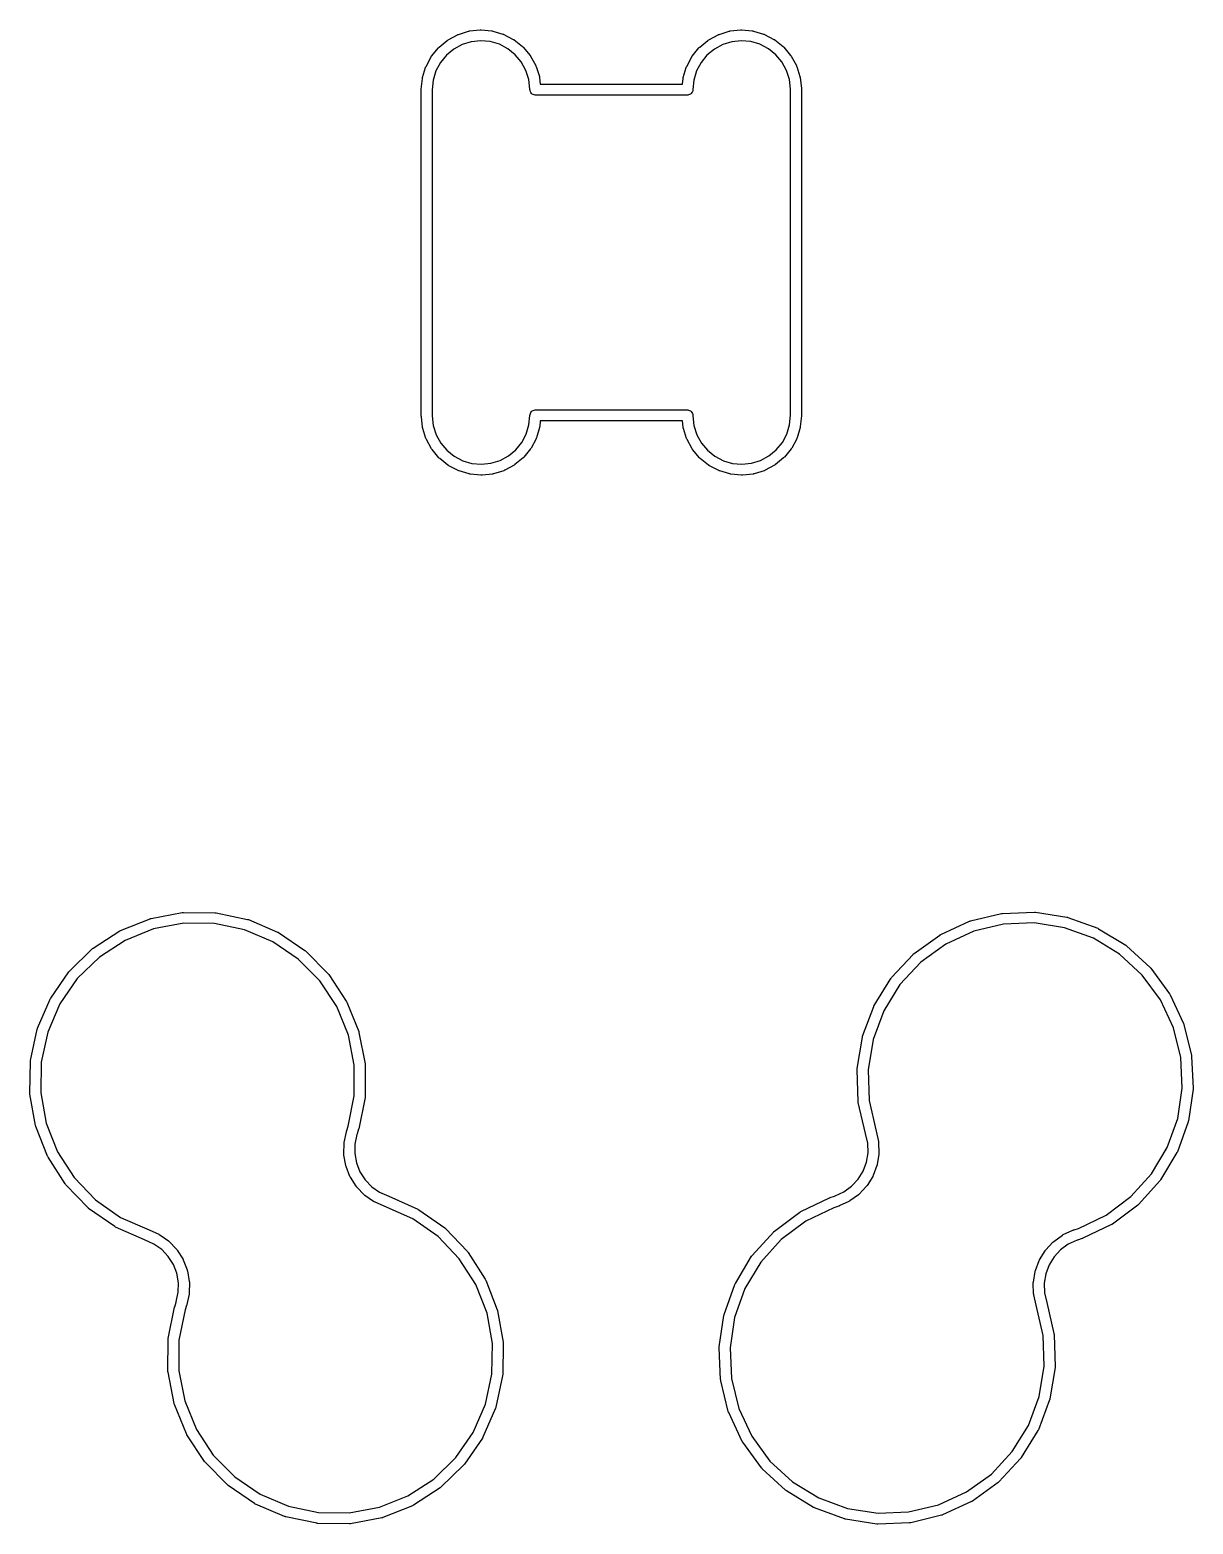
# Model space of a CAD drawing. Extents: x 95 to 260, y -129 to -48.
# Drawn here: x 158.95 to 169.66, y -104.26 to -90.5 of the extents above; entities that cross this region are included whole.
import ezdxf

# ---------------------------------------------------------------- set-up
doc = ezdxf.new("R2010")
doc.units = 0
doc.layers.add('BLACK', color=7, linetype='CONTINUOUS')

msp = doc.modelspace()

# ---------------------------------------------------------------- linework, layer by layer
at = {"layer": 'BLACK', "linetype": 'CONTINUOUS'}
for p, q in [((162.898, -90.5426), (162.991, -90.5137)), ((162.991, -90.5137), (162.992, -90.5135)), ((162.991, -90.5137), (162.991, -90.5137)), ((162.992, -90.5135), (162.996, -90.5126)), ((162.996, -90.5126), (163, -90.5117)), ((163, -90.5117), (163.098, -90.5015)), ((163.098, -90.5015), (163.098, -90.5015)), ((163.098, -90.5015), (163.098, -90.5015)), ((163.098, -90.5015), (163.103, -90.5015)), ((163.103, -90.5015), (163.107, -90.5015)), ((163.107, -90.5015), (163.204, -90.5103)), ((163.204, -90.5103), (163.204, -90.5103)), ((163.204, -90.5103), (163.204, -90.5103)), ((163.204, -90.5103), (163.205, -90.5104)), ((163.205, -90.5104), (163.21, -90.5113)), ((163.21, -90.5113), (163.214, -90.5121)), ((163.214, -90.5121), (163.308, -90.5397)), ((165.298, -90.5426), (165.391, -90.5137)), ((165.391, -90.5137), (165.392, -90.5135)), ((165.391, -90.5137), (165.391, -90.5137)), ((165.392, -90.5135), (165.396, -90.5126)), ((165.396, -90.5126), (165.4, -90.5117)), ((165.4, -90.5117), (165.498, -90.5015)), ((165.498, -90.5015), (165.498, -90.5015)), ((165.498, -90.5015), (165.498, -90.5015)), ((165.498, -90.5015), (165.503, -90.5015)), ((165.503, -90.5015), (165.507, -90.5015)), ((165.507, -90.5015), (165.604, -90.5103)), ((165.604, -90.5103), (165.604, -90.5103)), ((165.604, -90.5103), (165.604, -90.5103)), ((165.604, -90.5103), (165.605, -90.5104)), ((165.605, -90.5104), (165.61, -90.5113)), ((165.61, -90.5113), (165.614, -90.5121)), ((165.614, -90.5121), (165.708, -90.5397)), ((162.716, -90.6637), (162.72, -90.6604)), ((162.72, -90.6604), (162.795, -90.5982)), ((162.795, -90.5978), (162.799, -90.5953)), ((162.795, -90.5982), (162.795, -90.5978)), ((162.795, -90.5982), (162.795, -90.5982)), ((162.795, -90.5982), (162.795, -90.5982)), ((162.799, -90.5953), (162.803, -90.5927)), ((162.803, -90.5927), (162.889, -90.5463)), ((162.932, -90.6366), (162.855, -90.6784)), ((162.889, -90.546), (162.893, -90.5443)), ((162.889, -90.5463), (162.889, -90.546)), ((162.889, -90.5463), (162.889, -90.5463)), ((162.889, -90.5463), (162.889, -90.5463)), ((162.893, -90.5443), (162.898, -90.5426)), ((163.016, -90.6107), (162.932, -90.6366)), ((163.103, -90.6015), (163.016, -90.6107)), ((163.191, -90.6095), (163.103, -90.6015)), ((163.275, -90.6342), (163.191, -90.6095)), ((163.353, -90.6749), (163.275, -90.6342)), ((163.308, -90.5397), (163.308, -90.5399)), ((163.308, -90.5399), (163.312, -90.5416)), ((163.312, -90.5416), (163.317, -90.5433)), ((163.317, -90.5433), (163.403, -90.5886)), ((163.403, -90.5886), (163.403, -90.5886)), ((163.403, -90.5886), (163.403, -90.5886)), ((163.403, -90.5886), (163.404, -90.5889)), ((163.404, -90.5889), (163.408, -90.5914)), ((163.408, -90.5914), (163.411, -90.5939)), ((163.411, -90.5939), (163.487, -90.655)), ((163.487, -90.655), (163.488, -90.6555)), ((163.488, -90.6555), (163.491, -90.6587)), ((163.491, -90.6587), (163.494, -90.6619)), ((163.494, -90.6619), (163.557, -90.7366)), ((165.116, -90.6637), (165.12, -90.6604)), ((165.12, -90.6604), (165.195, -90.5982)), ((165.195, -90.5978), (165.199, -90.5953)), ((165.195, -90.5982), (165.195, -90.5978)), ((165.195, -90.5982), (165.195, -90.5982)), ((165.195, -90.5982), (165.195, -90.5982)), ((165.199, -90.5953), (165.203, -90.5927)), ((165.203, -90.5927), (165.289, -90.5463)), ((165.332, -90.6366), (165.255, -90.6784)), ((165.289, -90.546), (165.293, -90.5443)), ((165.289, -90.5463), (165.289, -90.546)), ((165.289, -90.5463), (165.289, -90.5463)), ((165.289, -90.5463), (165.289, -90.5463)), ((165.293, -90.5443), (165.298, -90.5426)), ((165.416, -90.6107), (165.332, -90.6366)), ((165.503, -90.6015), (165.416, -90.6107)), ((165.591, -90.6095), (165.503, -90.6015)), ((165.675, -90.6342), (165.591, -90.6095)), ((165.753, -90.6749), (165.675, -90.6342)), ((165.708, -90.5397), (165.708, -90.5399)), ((165.708, -90.5399), (165.712, -90.5416)), ((165.712, -90.5416), (165.717, -90.5433)), ((165.717, -90.5433), (165.803, -90.5886)), ((165.803, -90.5886), (165.803, -90.5886)), ((165.803, -90.5886), (165.803, -90.5886)), ((165.803, -90.5886), (165.804, -90.5889)), ((165.804, -90.5889), (165.808, -90.5914)), ((165.808, -90.5914), (165.811, -90.5939)), ((165.811, -90.5939), (165.887, -90.655)), ((165.887, -90.655), (165.888, -90.6555)), ((165.888, -90.6555), (165.891, -90.6587)), ((165.891, -90.6587), (165.894, -90.6619)), ((165.894, -90.6619), (165.957, -90.7366)), ((162.6, -90.8372), (162.646, -90.7511)), ((162.646, -90.7505), (162.648, -90.7468)), ((162.646, -90.7511), (162.646, -90.7505)), ((162.646, -90.7511), (162.646, -90.7511)), ((162.646, -90.7511), (162.646, -90.7511)), ((162.648, -90.7468), (162.651, -90.743)), ((162.651, -90.743), (162.713, -90.6673)), ((162.713, -90.6668), (162.716, -90.6637)), ((162.713, -90.6673), (162.713, -90.6668)), ((162.787, -90.7343), (162.732, -90.8024)), ((162.855, -90.6784), (162.787, -90.7343)), ((163.421, -90.7299), (163.353, -90.6749)), ((163.477, -90.7971), (163.421, -90.7299)), ((163.52, -90.8741), (163.477, -90.7971)), ((163.557, -90.7366), (163.558, -90.7372)), ((163.558, -90.7372), (163.56, -90.7409)), ((163.56, -90.7409), (163.563, -90.7447)), ((163.563, -90.7447), (163.61, -90.8302)), ((165, -90.8372), (165.046, -90.7511)), ((165.046, -90.7505), (165.048, -90.7468)), ((165.046, -90.7511), (165.046, -90.7505)), ((165.046, -90.7511), (165.046, -90.7511)), ((165.046, -90.7511), (165.046, -90.7511)), ((165.048, -90.7468), (165.051, -90.743)), ((165.051, -90.743), (165.113, -90.6673)), ((165.113, -90.6668), (165.116, -90.6637)), ((165.113, -90.6673), (165.113, -90.6668)), ((165.187, -90.7343), (165.132, -90.8024)), ((165.255, -90.6784), (165.187, -90.7343)), ((165.821, -90.7299), (165.753, -90.6749)), ((165.877, -90.7971), (165.821, -90.7299)), ((165.92, -90.8741), (165.877, -90.7971)), ((165.957, -90.7366), (165.958, -90.7372)), ((165.958, -90.7372), (165.96, -90.7409)), ((165.96, -90.7409), (165.963, -90.7447)), ((165.963, -90.7447), (166.01, -90.8302)), ((162.568, -90.9397), (162.596, -90.8463)), ((162.596, -90.8456), (162.598, -90.8415)), ((162.596, -90.8463), (162.596, -90.8456)), ((162.598, -90.8415), (162.6, -90.8372)), ((162.69, -90.8799), (162.665, -90.9639)), ((162.732, -90.8024), (162.69, -90.8799)), ((163.546, -90.9577), (163.52, -90.8741)), ((163.61, -90.8302), (163.61, -90.8302)), ((163.61, -90.8302), (163.61, -90.8302)), ((163.61, -90.8302), (163.61, -90.8308)), ((163.61, -90.8308), (163.612, -90.835)), ((163.612, -90.835), (163.613, -90.8392)), ((163.613, -90.8392), (163.643, -90.9322)), ((163.643, -90.9322), (163.643, -90.9328)), ((163.643, -90.9328), (163.644, -90.9373)), ((164.968, -90.9397), (164.996, -90.8463)), ((164.996, -90.8456), (164.998, -90.8415)), ((164.996, -90.8463), (164.996, -90.8456)), ((164.998, -90.8415), (165, -90.8372)), ((165.09, -90.8799), (165.065, -90.9639)), ((165.132, -90.8024), (165.09, -90.8799)), ((165.946, -90.9577), (165.92, -90.8741)), ((166.01, -90.8302), (166.01, -90.8302)), ((166.01, -90.8302), (166.01, -90.8302)), ((166.01, -90.8302), (166.01, -90.8308)), ((166.01, -90.8308), (166.012, -90.835)), ((166.012, -90.835), (166.013, -90.8392)), ((166.013, -90.8392), (166.043, -90.9322)), ((166.043, -90.9322), (166.043, -90.9328)), ((166.043, -90.9328), (166.044, -90.9373)), ((162.556, -91.0464), (162.566, -90.9493)), ((162.556, -91.0488), (162.556, -91.0464)), ((162.556, -91.0464), (162.556, -91.0464)), ((162.556, -94.0537), (162.556, -91.0488)), ((162.566, -90.9486), (162.567, -90.9442)), ((162.566, -90.9492), (162.566, -90.9486)), ((162.566, -90.9493), (162.566, -90.9492)), ((162.566, -90.9493), (162.566, -90.9493)), ((162.567, -90.9442), (162.568, -90.9397)), ((162.665, -90.9639), (162.656, -91.0537)), ((162.656, -91.0537), (162.656, -94.051)), ((163.556, -91.0472), (163.546, -90.9577)), ((163.556, -91.049), (163.556, -91.0472)), ((163.556, -91.0512), (163.556, -91.049)), ((163.557, -91.0611), (163.556, -91.0512)), ((163.56, -91.0705), (163.557, -91.0611)), ((163.564, -91.0792), (163.56, -91.0705)), ((163.644, -90.9373), (163.645, -90.9417)), ((163.645, -90.9417), (163.652, -91.0012)), ((163.652, -91.0012), (164.961, -91.0012)), ((164.961, -91.0012), (164.966, -90.9493)), ((164.966, -90.9486), (164.967, -90.9442)), ((164.966, -90.9492), (164.966, -90.9486)), ((164.966, -90.9493), (164.966, -90.9492)), ((164.966, -90.9493), (164.966, -90.9493)), ((164.967, -90.9442), (164.968, -90.9397)), ((165.053, -91.0705), (165.048, -91.0792)), ((165.056, -91.0611), (165.053, -91.0705)), ((165.065, -90.9639), (165.056, -91.0512)), ((165.056, -91.0512), (165.056, -91.0512)), ((165.056, -91.0512), (165.056, -91.0611)), ((165.956, -91.0472), (165.946, -90.9577)), ((165.956, -91.0515), (165.956, -91.0472)), ((165.956, -94.0488), (165.956, -91.0515)), ((166.044, -90.9373), (166.045, -90.9417)), ((166.045, -90.9417), (166.056, -91.0387)), ((166.056, -91.0387), (166.056, -91.0394)), ((166.056, -91.0394), (166.056, -91.0417)), ((166.056, -91.0417), (166.056, -91.0439)), ((166.056, -91.0439), (166.056, -91.0486)), ((166.056, -91.0486), (166.056, -91.0488)), ((166.056, -91.0488), (166.056, -94.0537)), ((163.571, -91.0868), (163.564, -91.0792)), ((163.578, -91.093), (163.571, -91.0868)), ((163.587, -91.0977), (163.578, -91.093)), ((163.596, -91.1005), (163.587, -91.0977)), ((163.604, -91.1012), (163.596, -91.1005)), ((165.009, -91.1012), (163.604, -91.1012)), ((165.016, -91.1005), (165.009, -91.1012)), ((165.025, -91.0977), (165.016, -91.1005)), ((165.034, -91.093), (165.025, -91.0977)), ((165.042, -91.0868), (165.034, -91.093)), ((165.048, -91.0792), (165.042, -91.0868)), ((162.556, -94.0539), (162.556, -94.0537)), ((162.556, -94.0586), (162.556, -94.0539)), ((162.557, -94.0608), (162.556, -94.0586)), ((162.557, -94.0631), (162.557, -94.0608)), ((162.557, -94.0638), (162.557, -94.0631)), ((162.567, -94.1608), (162.557, -94.0638)), ((162.656, -94.051), (162.656, -94.0553)), ((162.656, -94.0553), (162.666, -94.1448)), ((163.547, -94.1386), (163.556, -94.0513)), ((163.556, -94.0512), (163.557, -94.0414)), ((163.556, -94.0513), (163.556, -94.0512)), ((163.557, -94.0414), (163.56, -94.032)), ((163.56, -94.032), (163.564, -94.0233)), ((163.564, -94.0233), (163.571, -94.0157)), ((163.571, -94.0157), (163.578, -94.0095)), ((163.578, -94.0095), (163.587, -94.0048)), ((163.587, -94.0048), (163.596, -94.002)), ((163.596, -94.002), (163.604, -94.0012)), ((163.604, -94.0012), (165.009, -94.0012)), ((163.652, -94.1012), (163.646, -94.1532)), ((164.961, -94.1012), (163.652, -94.1012)), ((164.967, -94.1608), (164.961, -94.1012)), ((165.009, -94.0012), (165.016, -94.002)), ((165.016, -94.002), (165.025, -94.0048)), ((165.025, -94.0048), (165.034, -94.0095)), ((165.034, -94.0095), (165.042, -94.0157)), ((165.042, -94.0157), (165.048, -94.0233)), ((165.048, -94.0233), (165.053, -94.032)), ((165.053, -94.032), (165.056, -94.0414)), ((165.056, -94.0414), (165.056, -94.0512)), ((165.056, -94.0512), (165.056, -94.0535)), ((165.056, -94.0535), (165.056, -94.0553)), ((165.056, -94.0553), (165.066, -94.1448)), ((165.947, -94.1386), (165.956, -94.0488)), ((166.056, -94.0561), (166.046, -94.1532)), ((166.056, -94.0537), (166.056, -94.0561)), ((166.056, -94.0561), (166.056, -94.0561)), ((162.568, -94.1652), (162.567, -94.1608)), ((162.569, -94.1697), (162.568, -94.1652)), ((162.57, -94.1703), (162.569, -94.1697)), ((162.599, -94.2633), (162.57, -94.1703)), ((162.666, -94.1448), (162.693, -94.2284)), ((162.693, -94.2284), (162.735, -94.3053)), ((163.481, -94.3001), (163.522, -94.2226)), ((163.522, -94.2226), (163.547, -94.1386)), ((163.645, -94.1628), (163.616, -94.2562)), ((163.646, -94.1539), (163.645, -94.1583)), ((163.645, -94.1583), (163.645, -94.1628)), ((163.646, -94.1532), (163.646, -94.1532)), ((163.646, -94.1532), (163.646, -94.1533)), ((163.646, -94.1533), (163.646, -94.1539)), ((164.968, -94.1652), (164.967, -94.1608)), ((164.969, -94.1697), (164.968, -94.1652)), ((164.97, -94.1703), (164.969, -94.1697)), ((164.999, -94.2633), (164.97, -94.1703)), ((165.066, -94.1448), (165.093, -94.2284)), ((165.093, -94.2284), (165.135, -94.3053)), ((165.881, -94.3001), (165.922, -94.2226)), ((165.922, -94.2226), (165.947, -94.1386)), ((166.045, -94.1628), (166.016, -94.2562)), ((166.046, -94.1539), (166.045, -94.1583)), ((166.045, -94.1583), (166.045, -94.1628)), ((166.046, -94.1532), (166.046, -94.1532)), ((166.046, -94.1532), (166.046, -94.1533)), ((166.046, -94.1533), (166.046, -94.1539)), ((162.601, -94.2675), (162.599, -94.2633)), ((162.603, -94.2717), (162.601, -94.2675)), ((162.603, -94.2723), (162.603, -94.2717)), ((162.65, -94.3578), (162.603, -94.2723)), ((162.652, -94.3616), (162.65, -94.3578)), ((162.655, -94.3653), (162.652, -94.3616)), ((162.655, -94.3659), (162.655, -94.3653)), ((162.718, -94.4406), (162.655, -94.3659)), ((162.735, -94.3053), (162.792, -94.3726)), ((162.792, -94.3726), (162.86, -94.4276)), ((163.358, -94.4241), (163.425, -94.3682)), ((163.425, -94.3682), (163.481, -94.3001)), ((163.561, -94.3595), (163.5, -94.4352)), ((163.564, -94.3557), (163.561, -94.3595)), ((163.567, -94.352), (163.564, -94.3557)), ((163.613, -94.2653), (163.567, -94.3514)), ((163.567, -94.3514), (163.567, -94.352)), ((163.614, -94.2611), (163.613, -94.2653)), ((163.616, -94.2569), (163.614, -94.2611)), ((163.616, -94.2562), (163.616, -94.2569)), ((165.001, -94.2675), (164.999, -94.2633)), ((165.003, -94.2717), (165.001, -94.2675)), ((165.003, -94.2723), (165.003, -94.2717)), ((165.05, -94.3578), (165.003, -94.2723)), ((165.052, -94.3616), (165.05, -94.3578)), ((165.055, -94.3653), (165.052, -94.3616)), ((165.055, -94.3659), (165.055, -94.3653)), ((165.118, -94.4406), (165.055, -94.3659)), ((165.135, -94.3053), (165.192, -94.3726)), ((165.192, -94.3726), (165.26, -94.4276)), ((165.758, -94.4241), (165.825, -94.3682)), ((165.825, -94.3682), (165.881, -94.3001)), ((165.961, -94.3595), (165.9, -94.4352)), ((165.964, -94.3557), (165.961, -94.3595)), ((165.967, -94.352), (165.964, -94.3557)), ((166.013, -94.2653), (165.967, -94.3514)), ((165.967, -94.3514), (165.967, -94.352)), ((166.014, -94.2611), (166.013, -94.2653)), ((166.016, -94.2569), (166.014, -94.2611)), ((166.016, -94.2562), (166.016, -94.2569)), ((162.721, -94.4438), (162.718, -94.4406)), ((162.725, -94.447), (162.721, -94.4438)), ((162.725, -94.4475), (162.725, -94.447)), ((162.801, -94.5086), (162.725, -94.4475)), ((162.805, -94.5111), (162.801, -94.5086)), ((162.809, -94.5136), (162.805, -94.5111)), ((162.809, -94.5139), (162.809, -94.5136)), ((162.896, -94.5592), (162.809, -94.5139)), ((162.809, -94.5139), (162.809, -94.5139)), ((162.809, -94.5139), (162.809, -94.5139)), ((162.86, -94.4276), (162.938, -94.4683)), ((162.938, -94.4683), (163.022, -94.493)), ((163.022, -94.493), (163.109, -94.501)), ((163.109, -94.501), (163.197, -94.4918)), ((163.197, -94.4918), (163.281, -94.4659)), ((163.281, -94.4659), (163.358, -94.4241)), ((163.41, -94.5098), (163.324, -94.5562)), ((163.413, -94.5072), (163.41, -94.5098)), ((163.417, -94.5047), (163.413, -94.5072)), ((163.418, -94.5043), (163.417, -94.5047)), ((163.493, -94.4421), (163.418, -94.5043)), ((163.496, -94.4388), (163.493, -94.4421)), ((163.499, -94.4357), (163.496, -94.4388)), ((163.5, -94.4352), (163.499, -94.4357)), ((163.5, -94.4352), (163.5, -94.4352)), ((163.5, -94.4352), (163.5, -94.4352)), ((165.121, -94.4438), (165.118, -94.4406)), ((165.125, -94.447), (165.121, -94.4438)), ((165.125, -94.4475), (165.125, -94.447)), ((165.201, -94.5086), (165.125, -94.4475)), ((165.205, -94.5111), (165.201, -94.5086)), ((165.209, -94.5136), (165.205, -94.5111)), ((165.209, -94.5139), (165.209, -94.5136)), ((165.296, -94.5592), (165.209, -94.5139)), ((165.209, -94.5139), (165.209, -94.5139)), ((165.209, -94.5139), (165.209, -94.5139)), ((165.26, -94.4276), (165.338, -94.4683)), ((165.338, -94.4683), (165.422, -94.493)), ((165.422, -94.493), (165.509, -94.501)), ((165.509, -94.501), (165.597, -94.4918)), ((165.597, -94.4918), (165.681, -94.4659)), ((165.681, -94.4659), (165.758, -94.4241)), ((165.81, -94.5098), (165.724, -94.5562)), ((165.813, -94.5072), (165.81, -94.5098)), ((165.817, -94.5047), (165.813, -94.5072)), ((165.818, -94.5043), (165.817, -94.5047)), ((165.893, -94.4421), (165.818, -94.5043)), ((165.896, -94.4388), (165.893, -94.4421)), ((165.899, -94.4357), (165.896, -94.4388)), ((165.9, -94.4352), (165.899, -94.4357)), ((165.9, -94.4352), (165.9, -94.4352)), ((165.9, -94.4352), (165.9, -94.4352)), ((162.9, -94.5608), (162.896, -94.5592)), ((162.904, -94.5626), (162.9, -94.5608)), ((162.905, -94.5628), (162.904, -94.5626)), ((162.998, -94.5904), (162.905, -94.5628)), ((163.003, -94.5912), (162.998, -94.5904)), ((163.007, -94.5921), (163.003, -94.5912)), ((163.008, -94.5922), (163.007, -94.5921)), ((163.105, -94.601), (163.008, -94.5922)), ((163.008, -94.5922), (163.008, -94.5922)), ((163.11, -94.601), (163.105, -94.601)), ((163.114, -94.601), (163.11, -94.601)), ((163.115, -94.601), (163.114, -94.601)), ((163.212, -94.5908), (163.115, -94.601)), ((163.115, -94.601), (163.115, -94.601)), ((163.216, -94.5899), (163.212, -94.5908)), ((163.221, -94.589), (163.216, -94.5899)), ((163.222, -94.5888), (163.221, -94.589)), ((163.315, -94.5599), (163.222, -94.5888)), ((163.222, -94.5888), (163.222, -94.5888)), ((163.319, -94.5582), (163.315, -94.5599)), ((163.323, -94.5565), (163.319, -94.5582)), ((163.324, -94.5562), (163.323, -94.5565)), ((163.324, -94.5562), (163.324, -94.5562)), ((163.324, -94.5562), (163.324, -94.5562)), ((165.3, -94.5608), (165.296, -94.5592)), ((165.304, -94.5626), (165.3, -94.5608)), ((165.305, -94.5628), (165.304, -94.5626)), ((165.398, -94.5904), (165.305, -94.5628)), ((165.403, -94.5912), (165.398, -94.5904)), ((165.407, -94.5921), (165.403, -94.5912)), ((165.408, -94.5922), (165.407, -94.5921)), ((165.505, -94.601), (165.408, -94.5922)), ((165.408, -94.5922), (165.408, -94.5922)), ((165.51, -94.601), (165.505, -94.601)), ((165.514, -94.601), (165.51, -94.601)), ((165.515, -94.601), (165.514, -94.601)), ((165.612, -94.5908), (165.515, -94.601)), ((165.515, -94.601), (165.515, -94.601)), ((165.616, -94.5899), (165.612, -94.5908)), ((165.621, -94.589), (165.616, -94.5899)), ((165.622, -94.5888), (165.621, -94.589)), ((165.715, -94.5599), (165.622, -94.5888)), ((165.622, -94.5888), (165.622, -94.5888)), ((165.719, -94.5582), (165.715, -94.5599)), ((165.723, -94.5565), (165.719, -94.5582)), ((165.724, -94.5562), (165.723, -94.5565)), ((165.724, -94.5562), (165.724, -94.5562)), ((165.724, -94.5562), (165.724, -94.5562)), ((160.068, -98.682), (160.355, -98.628)), ((160.355, -98.628), (160.356, -98.6279)), ((160.356, -98.6279), (160.361, -98.6276)), ((160.361, -98.6276), (160.365, -98.6272)), ((160.365, -98.6272), (160.658, -98.63)), ((160.658, -98.63), (160.659, -98.6301)), ((160.659, -98.6301), (160.663, -98.6306)), ((160.663, -98.6306), (160.668, -98.6311)), ((160.668, -98.6311), (160.954, -98.6908)), ((167.615, -98.705), (167.899, -98.6369)), ((167.899, -98.6369), (167.9, -98.6367)), ((167.9, -98.6367), (167.904, -98.6361)), ((167.904, -98.6361), (167.909, -98.6355)), ((167.909, -98.6355), (168.202, -98.6239)), ((168.202, -98.6239), (168.207, -98.6243)), ((168.202, -98.6239), (168.202, -98.6239)), ((168.202, -98.6239), (168.202, -98.6239)), ((168.207, -98.6243), (168.211, -98.6245)), ((168.211, -98.6245), (168.5, -98.67)), ((159.787, -98.7936), (160.058, -98.6848)), ((160.058, -98.6848), (160.059, -98.6845)), ((160.058, -98.6848), (160.058, -98.6848)), ((160.058, -98.6848), (160.058, -98.6848)), ((160.059, -98.6845), (160.063, -98.6833)), ((160.063, -98.6833), (160.068, -98.682)), ((160.369, -98.7272), (160.091, -98.7794)), ((160.652, -98.73), (160.369, -98.7272)), ((160.929, -98.7877), (160.652, -98.73)), ((160.954, -98.6908), (160.955, -98.6909)), ((160.955, -98.6909), (160.959, -98.6923)), ((160.959, -98.6923), (160.963, -98.6937)), ((160.963, -98.6937), (161.233, -98.8079)), ((167.339, -98.8304), (167.605, -98.7082)), ((167.605, -98.7082), (167.606, -98.7079)), ((167.605, -98.7082), (167.605, -98.7082)), ((167.605, -98.7082), (167.605, -98.7082)), ((167.606, -98.7079), (167.61, -98.7065)), ((167.61, -98.7065), (167.615, -98.705)), ((167.918, -98.7352), (167.643, -98.8011)), ((168.201, -98.7241), (167.918, -98.7352)), ((168.48, -98.768), (168.201, -98.7241)), ((168.746, -98.8654), (168.48, -98.768)), ((168.5, -98.67), (168.5, -98.67)), ((168.5, -98.67), (168.5, -98.67)), ((168.5, -98.67), (168.501, -98.6701)), ((168.501, -98.6701), (168.506, -98.6713)), ((168.506, -98.6713), (168.51, -98.6724)), ((168.51, -98.6724), (168.785, -98.7732)), ((168.785, -98.7732), (168.785, -98.7734)), ((168.785, -98.7734), (168.789, -98.7755)), ((168.789, -98.7755), (168.794, -98.7774)), ((168.794, -98.7774), (169.044, -98.9297)), ((159.533, -98.9577), (159.778, -98.7981)), ((159.828, -98.8846), (159.591, -99.0389)), ((159.778, -98.7981), (159.779, -98.7978)), ((159.778, -98.7981), (159.778, -98.7981)), ((159.778, -98.7981), (159.778, -98.7981)), ((159.779, -98.7978), (159.783, -98.7957)), ((159.783, -98.7957), (159.787, -98.7936)), ((160.091, -98.7794), (159.828, -98.8846)), ((161.189, -98.8981), (160.929, -98.7877)), ((161.423, -99.0569), (161.189, -98.8981)), ((161.233, -98.8079), (161.234, -98.8082)), ((161.234, -98.8082), (161.238, -98.8104)), ((161.238, -98.8104), (161.241, -98.8126)), ((161.241, -98.8126), (161.484, -98.9769)), ((167.094, -99.0068), (167.331, -98.8353)), ((167.331, -98.8353), (167.332, -98.8349)), ((167.332, -98.8349), (167.336, -98.8326)), ((167.336, -98.8326), (167.339, -98.8304)), ((167.643, -98.8011), (167.386, -98.9192)), ((168.987, -99.0125), (168.746, -98.8654)), ((159.315, -99.168), (159.525, -98.9638)), ((159.591, -99.0389), (159.388, -99.2363)), ((159.525, -98.9633), (159.529, -98.9606)), ((159.525, -98.9638), (159.525, -98.9633)), ((159.529, -98.9606), (159.533, -98.9577)), ((161.484, -98.9769), (161.484, -98.9769)), ((161.484, -98.9769), (161.484, -98.977)), ((161.484, -98.977), (161.484, -98.9773)), ((161.484, -98.9773), (161.488, -98.9802)), ((161.488, -98.9802), (161.491, -98.9832)), ((161.491, -98.9832), (161.697, -99.1915)), ((166.887, -99.2275), (167.086, -99.0132)), ((167.086, -99.0132), (167.087, -99.0127)), ((167.087, -99.0127), (167.09, -99.0098)), ((167.09, -99.0098), (167.094, -99.0068)), ((167.386, -98.9192), (167.156, -99.0849)), ((169.196, -99.2038), (168.987, -99.0125)), ((169.044, -98.9297), (169.044, -98.93)), ((169.044, -98.93), (169.048, -98.9328)), ((169.048, -98.9328), (169.051, -98.9355)), ((169.051, -98.9355), (169.267, -99.1334)), ((159.143, -99.4165), (159.309, -99.1755)), ((159.309, -99.1749), (159.312, -99.1715)), ((159.309, -99.1755), (159.309, -99.1749)), ((159.309, -99.1755), (159.309, -99.1755)), ((159.309, -99.1755), (159.309, -99.1755)), ((159.312, -99.1715), (159.315, -99.168)), ((161.622, -99.2583), (161.423, -99.0569)), ((161.697, -99.1915), (161.697, -99.192)), ((167.156, -99.0849), (166.964, -99.2921)), ((169.267, -99.1334), (169.268, -99.1339)), ((169.268, -99.1339), (169.271, -99.1373)), ((169.271, -99.1373), (169.274, -99.1407)), ((169.274, -99.1407), (169.447, -99.3767)), ((159.388, -99.2363), (159.228, -99.4692)), ((161.778, -99.4944), (161.622, -99.2583)), ((161.697, -99.192), (161.7, -99.1956)), ((161.7, -99.1956), (161.703, -99.1991)), ((161.703, -99.1991), (161.864, -99.4434)), ((166.727, -99.4843), (166.881, -99.2353)), ((166.964, -99.2921), (166.815, -99.5327)), ((166.881, -99.2353), (166.882, -99.2347)), ((166.881, -99.2353), (166.881, -99.2353)), ((166.881, -99.2353), (166.881, -99.2353)), ((166.882, -99.2347), (166.884, -99.2312)), ((166.884, -99.2312), (166.887, -99.2275)), ((169.363, -99.4319), (169.196, -99.2038)), ((159.022, -99.6938), (159.138, -99.4251)), ((159.138, -99.4244), (159.141, -99.4205)), ((159.138, -99.4251), (159.138, -99.4244)), ((159.141, -99.4205), (159.143, -99.4165)), ((161.864, -99.4434), (161.865, -99.4439)), ((161.865, -99.4439), (161.867, -99.448)), ((161.867, -99.448), (161.869, -99.452)), ((161.869, -99.452), (161.98, -99.7229)), ((169.483, -99.6882), (169.363, -99.4319)), ((169.447, -99.3767), (169.447, -99.3773)), ((169.447, -99.3773), (169.449, -99.3812)), ((169.449, -99.3812), (169.452, -99.3851)), ((169.452, -99.3851), (169.576, -99.6503)), ((159.228, -99.4692), (159.116, -99.729)), ((161.885, -99.7562), (161.778, -99.4944)), ((166.62, -99.7671), (166.723, -99.493)), ((166.815, -99.5327), (166.716, -99.7976)), ((166.723, -99.4924), (166.725, -99.4883)), ((166.723, -99.493), (166.723, -99.4924)), ((166.725, -99.4883), (166.727, -99.4843)), ((158.957, -99.9892), (159.019, -99.7031)), ((159.019, -99.7024), (159.021, -99.6982)), ((159.019, -99.7031), (159.019, -99.7024)), ((159.019, -99.7031), (159.019, -99.7031)), ((159.019, -99.7031), (159.019, -99.7031)), ((159.021, -99.6982), (159.022, -99.6938)), ((159.116, -99.729), (159.056, -100.006)), ((161.98, -99.7229), (161.98, -99.7236)), ((161.98, -99.7236), (161.981, -99.7279)), ((161.981, -99.7279), (161.982, -99.7323)), ((161.982, -99.7323), (162.038, -100.02)), ((169.551, -99.9629), (169.483, -99.6882)), ((169.576, -99.6503), (169.576, -99.6509)), ((169.576, -99.6509), (169.577, -99.6552)), ((169.577, -99.6552), (169.579, -99.6595)), ((169.579, -99.6595), (169.649, -99.9437)), ((161.939, -100.034), (161.885, -99.7562)), ((166.57, -100.065), (166.618, -99.7766)), ((166.618, -99.7759), (166.619, -99.7715)), ((166.618, -99.7766), (166.618, -99.7759)), ((166.619, -99.7715), (166.62, -99.7671)), ((166.716, -99.7976), (166.67, -100.077)), ((158.951, -100.292), (158.956, -99.9989)), ((158.956, -99.9982), (158.957, -99.9938)), ((158.956, -99.9989), (158.956, -99.9982)), ((158.957, -99.9938), (158.957, -99.9892)), ((159.056, -100.006), (159.051, -100.288)), ((169.564, -100.245), (169.551, -99.9629)), ((169.649, -99.9437), (169.649, -99.9444)), ((169.649, -99.9444), (169.65, -99.9488)), ((169.65, -99.9488), (169.65, -99.9533)), ((169.65, -99.9533), (169.664, -100.246)), ((161.939, -100.317), (161.939, -100.034)), ((162.038, -100.02), (162.038, -100.02)), ((162.038, -100.02), (162.038, -100.02)), ((162.038, -100.02), (162.039, -100.02)), ((162.039, -100.02), (162.039, -100.025)), ((162.039, -100.025), (162.039, -100.029)), ((162.039, -100.029), (162.039, -100.322)), ((166.57, -100.07), (166.57, -100.065)), ((166.57, -100.074), (166.57, -100.07)), ((166.57, -100.075), (166.57, -100.074)), ((166.579, -100.368), (166.57, -100.075)), ((166.67, -100.077), (166.679, -100.36)), ((158.952, -100.296), (158.951, -100.292)), ((159.051, -100.288), (159.102, -100.567)), ((169.522, -100.525), (169.564, -100.245)), ((169.664, -100.255), (169.62, -100.545)), ((169.664, -100.246), (169.664, -100.246)), ((169.664, -100.246), (169.664, -100.251)), ((169.664, -100.251), (169.664, -100.255)), ((158.952, -100.301), (158.952, -100.296)), ((159.004, -100.589), (158.952, -100.301)), ((158.952, -100.301), (158.952, -100.301)), ((158.952, -100.301), (158.952, -100.301)), ((158.952, -100.301), (158.952, -100.301)), ((161.882, -100.596), (161.939, -100.317)), ((162.038, -100.332), (161.98, -100.619)), ((162.039, -100.323), (162.038, -100.327)), ((162.038, -100.327), (162.038, -100.332)), ((162.039, -100.322), (162.039, -100.323)), ((166.58, -100.372), (166.579, -100.368)), ((166.58, -100.377), (166.58, -100.372)), ((166.647, -100.663), (166.58, -100.377)), ((166.58, -100.377), (166.58, -100.377)), ((166.679, -100.36), (166.744, -100.64)), ((159.102, -100.567), (159.205, -100.83)), ((169.426, -100.792), (169.522, -100.525)), ((169.618, -100.554), (169.519, -100.83)), ((169.619, -100.55), (169.618, -100.554)), ((169.62, -100.546), (169.619, -100.55)), ((169.62, -100.545), (169.62, -100.546)), ((159.005, -100.594), (159.004, -100.589)), ((159.006, -100.598), (159.005, -100.594)), ((159.007, -100.599), (159.006, -100.598)), ((159.114, -100.871), (159.007, -100.599)), ((161.845, -100.744), (161.866, -100.648)), ((161.866, -100.648), (161.867, -100.645)), ((161.866, -100.648), (161.866, -100.648)), ((161.867, -100.643), (161.87, -100.636)), ((161.867, -100.645), (161.867, -100.643)), ((161.87, -100.636), (161.882, -100.596)), ((161.963, -100.672), (161.944, -100.76)), ((161.965, -100.667), (161.963, -100.672)), ((161.978, -100.624), (161.965, -100.667)), ((161.965, -100.667), (161.965, -100.667)), ((161.965, -100.667), (161.965, -100.667)), ((161.979, -100.622), (161.978, -100.624)), ((161.98, -100.619), (161.979, -100.622)), ((161.98, -100.619), (161.98, -100.619)), ((166.667, -100.753), (166.647, -100.663)), ((166.647, -100.663), (166.647, -100.663)), ((166.744, -100.64), (166.744, -100.64)), ((166.744, -100.64), (166.766, -100.735)), ((159.205, -100.83), (159.358, -101.068)), ((161.843, -100.851), (161.844, -100.753)), ((161.844, -100.753), (161.845, -100.748)), ((161.844, -100.753), (161.844, -100.753)), ((161.845, -100.748), (161.845, -100.744)), ((161.944, -100.76), (161.943, -100.848)), ((166.656, -100.927), (166.67, -100.841)), ((166.67, -100.841), (166.667, -100.753)), ((166.766, -100.735), (166.766, -100.736)), ((166.766, -100.736), (166.767, -100.74)), ((166.767, -100.74), (166.767, -100.745)), ((166.767, -100.745), (166.77, -100.842)), ((166.77, -100.842), (166.77, -100.843)), ((169.281, -101.034), (169.426, -100.792)), ((169.515, -100.839), (169.364, -101.09)), ((169.517, -100.835), (169.515, -100.839)), ((169.519, -100.831), (169.517, -100.835)), ((169.519, -100.83), (169.519, -100.831)), ((159.116, -100.875), (159.114, -100.871)), ((159.118, -100.879), (159.116, -100.875)), ((159.118, -100.88), (159.118, -100.879)), ((159.276, -101.126), (159.118, -100.88)), ((161.843, -100.856), (161.843, -100.851)), ((161.843, -100.86), (161.843, -100.856)), ((161.843, -100.861), (161.843, -100.86)), ((161.861, -100.957), (161.843, -100.861)), ((161.843, -100.861), (161.843, -100.861)), ((161.843, -100.861), (161.843, -100.861)), ((161.862, -100.961), (161.861, -100.957)), ((161.863, -100.965), (161.862, -100.961)), ((161.863, -100.966), (161.863, -100.965)), ((161.899, -101.057), (161.863, -100.966)), ((161.943, -100.848), (161.958, -100.934)), ((161.958, -100.934), (161.99, -101.016)), ((166.625, -101.01), (166.656, -100.927)), ((166.751, -100.958), (166.717, -101.049)), ((166.753, -100.953), (166.751, -100.958)), ((166.754, -100.949), (166.753, -100.953)), ((166.77, -100.852), (166.754, -100.948)), ((166.754, -100.948), (166.754, -100.948)), ((166.754, -100.948), (166.754, -100.948)), ((166.754, -100.948), (166.754, -100.949)), ((166.77, -100.843), (166.77, -100.848)), ((166.77, -100.848), (166.77, -100.852)), ((159.358, -101.068), (159.554, -101.273)), ((161.901, -101.061), (161.899, -101.057)), ((161.903, -101.065), (161.901, -101.061)), ((161.904, -101.066), (161.903, -101.065)), ((161.956, -101.148), (161.904, -101.066)), ((161.904, -101.066), (161.904, -101.066)), ((161.904, -101.066), (161.904, -101.066)), ((161.99, -101.016), (162.038, -101.09)), ((162.038, -101.09), (162.099, -101.153)), ((166.519, -101.149), (166.579, -101.084)), ((166.579, -101.084), (166.625, -101.01)), ((166.713, -101.058), (166.661, -101.141)), ((166.715, -101.054), (166.713, -101.058)), ((166.717, -101.05), (166.715, -101.054)), ((166.717, -101.049), (166.717, -101.05)), ((169.091, -101.244), (169.281, -101.034)), ((169.358, -101.098), (169.162, -101.315)), ((169.361, -101.094), (169.358, -101.098)), ((169.364, -101.09), (169.361, -101.094)), ((169.364, -101.09), (169.364, -101.09)), ((159.279, -101.13), (159.276, -101.126)), ((159.282, -101.134), (159.279, -101.13)), ((159.485, -101.345), (159.282, -101.134)), ((159.282, -101.134), (159.282, -101.134)), ((161.959, -101.151), (161.956, -101.148)), ((161.962, -101.155), (161.959, -101.151)), ((161.962, -101.156), (161.962, -101.155)), ((162.03, -101.226), (161.962, -101.156)), ((162.033, -101.229), (162.03, -101.226)), ((162.037, -101.232), (162.033, -101.229)), ((162.117, -101.288), (162.037, -101.232)), ((162.037, -101.232), (162.037, -101.232)), ((162.037, -101.232), (162.037, -101.232)), ((162.037, -101.232), (162.037, -101.232)), ((162.099, -101.153), (162.171, -101.204)), ((162.171, -101.204), (162.256, -101.241)), ((162.256, -101.241), (162.256, -101.241)), ((162.256, -101.241), (162.523, -101.359)), ((166.051, -101.381), (166.315, -101.255)), ((166.315, -101.255), (166.316, -101.255)), ((166.316, -101.255), (166.318, -101.254)), ((166.318, -101.254), (166.321, -101.253)), ((166.321, -101.253), (166.361, -101.239)), ((166.361, -101.239), (166.366, -101.238)), ((166.361, -101.239), (166.361, -101.239)), ((166.361, -101.239), (166.361, -101.239)), ((166.366, -101.238), (166.448, -101.2)), ((166.448, -101.2), (166.519, -101.149)), ((166.582, -101.227), (166.503, -101.284)), ((166.585, -101.224), (166.582, -101.227)), ((166.589, -101.221), (166.585, -101.224)), ((166.656, -101.149), (166.589, -101.22)), ((166.589, -101.22), (166.589, -101.22)), ((166.589, -101.22), (166.589, -101.22)), ((166.589, -101.22), (166.589, -101.221)), ((166.658, -101.145), (166.656, -101.149)), ((166.661, -101.142), (166.658, -101.145)), ((166.661, -101.141), (166.661, -101.142)), ((168.864, -101.413), (169.091, -101.244)), ((159.488, -101.348), (159.485, -101.345)), ((159.492, -101.351), (159.488, -101.348)), ((159.492, -101.352), (159.492, -101.351)), ((159.732, -101.519), (159.492, -101.352)), ((159.492, -101.352), (159.492, -101.352)), ((159.492, -101.352), (159.492, -101.352)), ((159.554, -101.273), (159.785, -101.435)), ((162.121, -101.291), (162.117, -101.288)), ((162.125, -101.293), (162.121, -101.291)), ((162.126, -101.293), (162.125, -101.293)), ((162.215, -101.332), (162.126, -101.293)), ((162.478, -101.449), (162.215, -101.332)), ((162.215, -101.332), (162.215, -101.332)), ((162.523, -101.359), (162.523, -101.359)), ((162.523, -101.359), (162.523, -101.359)), ((162.523, -101.359), (162.524, -101.359)), ((162.524, -101.359), (162.528, -101.362)), ((162.528, -101.362), (162.532, -101.364)), ((162.532, -101.364), (162.772, -101.532)), ((165.808, -101.561), (166.043, -101.386)), ((166.043, -101.386), (166.047, -101.384)), ((166.043, -101.386), (166.043, -101.386)), ((166.043, -101.386), (166.043, -101.386)), ((166.043, -101.386), (166.043, -101.386)), ((166.047, -101.384), (166.051, -101.381)), ((166.356, -101.347), (166.098, -101.469)), ((166.393, -101.334), (166.356, -101.347)), ((166.401, -101.332), (166.393, -101.334)), ((166.403, -101.331), (166.401, -101.332)), ((166.405, -101.33), (166.403, -101.331)), ((166.494, -101.289), (166.405, -101.33)), ((166.405, -101.33), (166.405, -101.33)), ((166.498, -101.287), (166.494, -101.289)), ((166.502, -101.284), (166.498, -101.287)), ((166.503, -101.284), (166.502, -101.284)), ((169.155, -101.321), (168.92, -101.496)), ((169.158, -101.318), (169.155, -101.321)), ((169.162, -101.315), (169.158, -101.318)), ((169.162, -101.315), (169.162, -101.315)), ((169.162, -101.315), (169.162, -101.315)), ((169.162, -101.315), (169.162, -101.315)), ((159.736, -101.522), (159.732, -101.519)), ((159.74, -101.524), (159.736, -101.522)), ((159.741, -101.524), (159.74, -101.524)), ((160.008, -101.642), (159.741, -101.524)), ((159.741, -101.524), (159.741, -101.524)), ((159.741, -101.524), (159.741, -101.524)), ((159.785, -101.435), (160.049, -101.551)), ((162.71, -101.611), (162.478, -101.449)), ((166.098, -101.469), (165.871, -101.638)), ((168.607, -101.536), (168.864, -101.413)), ((168.912, -101.501), (168.647, -101.627)), ((168.916, -101.499), (168.912, -101.501)), ((168.919, -101.497), (168.916, -101.499)), ((168.92, -101.496), (168.919, -101.497)), ((168.92, -101.496), (168.92, -101.496)), ((168.92, -101.496), (168.92, -101.496)), ((160.093, -101.68), (160.008, -101.642)), ((160.049, -101.551), (160.049, -101.551)), ((160.049, -101.551), (160.138, -101.59)), ((160.138, -101.59), (160.138, -101.59)), ((160.138, -101.59), (160.138, -101.59)), ((160.138, -101.59), (160.139, -101.591)), ((160.139, -101.591), (160.143, -101.593)), ((160.143, -101.593), (160.147, -101.595)), ((160.147, -101.595), (160.227, -101.651)), ((160.227, -101.651), (160.227, -101.651)), ((160.227, -101.651), (160.227, -101.651)), ((160.227, -101.651), (160.227, -101.652)), ((160.227, -101.652), (160.23, -101.655)), ((160.23, -101.655), (160.234, -101.658)), ((160.234, -101.658), (160.301, -101.728)), ((162.906, -101.815), (162.71, -101.611)), ((162.772, -101.532), (162.772, -101.532)), ((162.772, -101.532), (162.776, -101.535)), ((162.776, -101.535), (162.779, -101.538)), ((162.779, -101.538), (162.981, -101.75)), ((165.604, -101.785), (165.801, -101.568)), ((165.871, -101.638), (165.682, -101.848)), ((165.801, -101.567), (165.804, -101.564)), ((165.801, -101.568), (165.801, -101.567)), ((165.801, -101.568), (165.801, -101.568)), ((165.801, -101.568), (165.801, -101.568)), ((165.804, -101.564), (165.808, -101.561)), ((168.307, -101.734), (168.373, -101.662)), ((168.373, -101.662), (168.374, -101.662)), ((168.374, -101.662), (168.377, -101.659)), ((168.377, -101.659), (168.381, -101.656)), ((168.381, -101.656), (168.46, -101.599)), ((168.46, -101.598), (168.464, -101.596)), ((168.46, -101.599), (168.46, -101.598)), ((168.46, -101.599), (168.46, -101.599)), ((168.46, -101.599), (168.46, -101.599)), ((168.464, -101.596), (168.468, -101.594)), ((168.468, -101.594), (168.557, -101.553)), ((168.596, -101.645), (168.514, -101.683)), ((168.557, -101.553), (168.56, -101.552)), ((168.557, -101.553), (168.557, -101.553)), ((168.56, -101.552), (168.562, -101.551)), ((168.562, -101.551), (168.568, -101.549)), ((168.568, -101.549), (168.607, -101.536)), ((168.6, -101.644), (168.596, -101.645)), ((168.642, -101.629), (168.6, -101.644)), ((168.6, -101.644), (168.6, -101.644)), ((168.6, -101.644), (168.6, -101.644)), ((168.644, -101.628), (168.642, -101.629)), ((168.647, -101.627), (168.644, -101.628)), ((168.647, -101.627), (168.647, -101.627)), ((160.165, -101.73), (160.093, -101.68)), ((160.226, -101.794), (160.165, -101.73)), ((160.273, -101.868), (160.226, -101.794)), ((160.301, -101.728), (160.302, -101.729)), ((160.302, -101.729), (160.305, -101.732)), ((160.305, -101.732), (160.307, -101.736)), ((160.307, -101.736), (160.36, -101.818)), ((162.981, -101.75), (162.981, -101.75)), ((162.981, -101.75), (162.981, -101.75)), ((162.981, -101.75), (162.982, -101.75)), ((162.982, -101.75), (162.985, -101.754)), ((162.985, -101.754), (162.988, -101.757)), ((162.988, -101.757), (163.145, -102.004)), ((165.448, -102.043), (165.598, -101.792)), ((165.598, -101.792), (165.599, -101.792)), ((165.599, -101.792), (165.601, -101.788)), ((165.601, -101.788), (165.604, -101.785)), ((168.25, -101.825), (168.301, -101.742)), ((168.301, -101.741), (168.304, -101.738)), ((168.301, -101.742), (168.301, -101.741)), ((168.301, -101.742), (168.301, -101.742)), ((168.301, -101.742), (168.301, -101.742)), ((168.304, -101.738), (168.307, -101.734)), ((168.383, -101.798), (168.337, -101.873)), ((168.443, -101.734), (168.383, -101.798)), ((168.514, -101.683), (168.443, -101.734)), ((160.305, -101.95), (160.273, -101.868)), ((160.36, -101.818), (160.36, -101.819)), ((160.36, -101.819), (160.362, -101.823)), ((160.362, -101.823), (160.364, -101.827)), ((160.364, -101.827), (160.4, -101.918)), ((160.4, -101.918), (160.4, -101.918)), ((160.4, -101.918), (160.4, -101.918)), ((160.4, -101.918), (160.4, -101.919)), ((160.4, -101.919), (160.401, -101.923)), ((160.401, -101.923), (160.402, -101.927)), ((160.402, -101.927), (160.419, -102.024)), ((163.058, -102.054), (162.906, -101.815)), ((165.682, -101.848), (165.536, -102.091)), ((168.193, -102.031), (168.208, -101.934)), ((168.208, -101.934), (168.209, -101.934)), ((168.209, -101.934), (168.21, -101.929)), ((168.21, -101.929), (168.211, -101.925)), ((168.211, -101.925), (168.245, -101.833)), ((168.245, -101.833), (168.248, -101.829)), ((168.245, -101.833), (168.245, -101.833)), ((168.248, -101.829), (168.25, -101.825)), ((168.337, -101.873), (168.306, -101.955)), ((160.32, -102.036), (160.305, -101.95)), ((160.318, -102.124), (160.32, -102.036)), ((160.42, -102.033), (160.418, -102.131)), ((160.419, -102.024), (160.419, -102.024)), ((160.419, -102.024), (160.419, -102.024)), ((160.419, -102.024), (160.419, -102.024)), ((160.419, -102.024), (160.42, -102.029)), ((160.42, -102.029), (160.42, -102.033)), ((163.161, -102.317), (163.058, -102.054)), ((163.145, -102.004), (163.145, -102.005)), ((163.145, -102.005), (163.147, -102.009)), ((163.147, -102.009), (163.15, -102.013)), ((163.15, -102.013), (163.256, -102.285)), ((165.345, -102.328), (165.444, -102.052)), ((165.444, -102.052), (165.446, -102.048)), ((165.444, -102.052), (165.444, -102.052)), ((165.444, -102.052), (165.444, -102.052)), ((165.444, -102.052), (165.444, -102.052)), ((165.446, -102.048), (165.448, -102.043)), ((168.192, -102.035), (168.193, -102.031)), ((168.192, -102.04), (168.192, -102.035)), ((168.195, -102.138), (168.192, -102.04)), ((168.192, -102.04), (168.192, -102.04)), ((168.306, -101.955), (168.292, -102.042)), ((168.292, -102.042), (168.295, -102.13)), ((160.285, -102.257), (160.298, -102.216)), ((160.298, -102.216), (160.299, -102.212)), ((160.298, -102.216), (160.298, -102.216)), ((160.298, -102.216), (160.298, -102.216)), ((160.299, -102.212), (160.318, -102.124)), ((160.417, -102.141), (160.396, -102.236)), ((160.418, -102.132), (160.417, -102.136)), ((160.417, -102.136), (160.417, -102.141)), ((160.418, -102.131), (160.418, -102.132)), ((165.536, -102.091), (165.441, -102.357)), ((168.196, -102.143), (168.195, -102.138)), ((168.196, -102.147), (168.196, -102.143)), ((168.197, -102.148), (168.196, -102.147)), ((168.219, -102.243), (168.197, -102.148)), ((168.197, -102.148), (168.197, -102.148)), ((168.197, -102.148), (168.197, -102.148)), ((168.295, -102.13), (168.316, -102.22)), ((160.225, -102.549), (160.283, -102.262)), ((160.283, -102.261), (160.284, -102.259)), ((160.283, -102.262), (160.283, -102.261)), ((160.284, -102.259), (160.285, -102.257)), ((160.381, -102.285), (160.324, -102.564)), ((160.393, -102.247), (160.381, -102.285)), ((160.395, -102.241), (160.393, -102.247)), ((160.396, -102.237), (160.395, -102.239)), ((160.395, -102.239), (160.395, -102.241)), ((160.396, -102.236), (160.396, -102.237)), ((163.211, -102.596), (163.161, -102.317)), ((163.256, -102.285), (163.256, -102.285)), ((163.256, -102.285), (163.256, -102.285)), ((163.256, -102.285), (163.256, -102.286)), ((163.256, -102.286), (163.258, -102.29)), ((163.258, -102.29), (163.259, -102.295)), ((163.259, -102.295), (163.311, -102.583)), ((165.299, -102.627), (165.342, -102.337)), ((165.342, -102.337), (165.343, -102.337)), ((165.343, -102.337), (165.344, -102.332)), ((165.344, -102.332), (165.345, -102.328)), ((168.284, -102.523), (168.219, -102.243)), ((168.219, -102.243), (168.219, -102.243)), ((168.316, -102.22), (168.316, -102.22)), ((168.316, -102.22), (168.316, -102.22)), ((168.316, -102.22), (168.382, -102.505)), ((165.441, -102.357), (165.399, -102.637)), ((160.223, -102.851), (160.224, -102.559)), ((160.224, -102.558), (160.225, -102.554)), ((160.224, -102.559), (160.224, -102.558)), ((160.225, -102.554), (160.225, -102.549)), ((160.324, -102.564), (160.323, -102.847)), ((163.206, -102.879), (163.211, -102.596)), ((163.311, -102.593), (163.306, -102.885)), ((163.311, -102.583), (163.311, -102.584)), ((163.311, -102.584), (163.311, -102.588)), ((163.311, -102.588), (163.311, -102.593)), ((165.299, -102.631), (165.299, -102.627)), ((168.293, -102.806), (168.284, -102.523)), ((168.382, -102.505), (168.382, -102.506)), ((168.382, -102.506), (168.383, -102.511)), ((168.383, -102.511), (168.383, -102.515)), ((168.383, -102.515), (168.393, -102.808)), ((165.298, -102.636), (165.299, -102.631)), ((165.298, -102.637), (165.298, -102.636)), ((165.298, -102.636), (165.298, -102.636)), ((165.298, -102.636), (165.298, -102.636)), ((165.312, -102.929), (165.298, -102.637)), ((165.399, -102.637), (165.412, -102.919)), ((160.223, -102.856), (160.223, -102.851)), ((160.224, -102.861), (160.223, -102.856)), ((160.28, -103.149), (160.224, -102.861)), ((160.224, -102.861), (160.224, -102.861)), ((160.323, -102.847), (160.377, -103.125)), ((163.146, -103.155), (163.206, -102.879)), ((163.305, -102.895), (163.243, -103.181)), ((163.306, -102.886), (163.305, -102.89)), ((163.305, -102.89), (163.305, -102.895)), ((163.306, -102.885), (163.306, -102.886)), ((168.247, -103.085), (168.293, -102.806)), ((168.392, -102.817), (168.345, -103.106)), ((168.393, -102.813), (168.392, -102.817)), ((168.393, -102.808), (168.393, -102.808)), ((168.393, -102.808), (168.393, -102.813)), ((165.313, -102.933), (165.312, -102.929)), ((165.313, -102.938), (165.313, -102.933)), ((165.313, -102.939), (165.313, -102.938)), ((165.383, -103.223), (165.313, -102.939)), ((165.313, -102.939), (165.313, -102.939)), ((165.313, -102.939), (165.313, -102.939)), ((165.412, -102.919), (165.479, -103.194)), ((160.281, -103.153), (160.28, -103.149)), ((160.282, -103.157), (160.281, -103.153)), ((160.282, -103.158), (160.282, -103.157)), ((160.393, -103.429), (160.282, -103.158)), ((160.282, -103.158), (160.282, -103.158)), ((160.282, -103.158), (160.282, -103.158)), ((160.377, -103.125), (160.484, -103.387)), ((163.034, -103.415), (163.146, -103.155)), ((163.243, -103.181), (163.243, -103.182)), ((168.148, -103.35), (168.247, -103.085)), ((168.342, -103.116), (168.239, -103.39)), ((168.343, -103.111), (168.342, -103.116)), ((168.345, -103.107), (168.343, -103.111)), ((168.345, -103.106), (168.345, -103.106)), ((168.345, -103.106), (168.345, -103.106)), ((168.345, -103.106), (168.345, -103.107)), ((163.24, -103.19), (163.124, -103.459)), ((163.241, -103.186), (163.24, -103.19)), ((163.243, -103.182), (163.241, -103.186)), ((165.385, -103.227), (165.383, -103.223)), ((165.386, -103.231), (165.385, -103.227)), ((165.387, -103.232), (165.386, -103.231)), ((165.511, -103.497), (165.387, -103.232)), ((165.479, -103.194), (165.599, -103.45)), ((160.395, -103.433), (160.393, -103.429)), ((160.397, -103.437), (160.395, -103.433)), ((160.397, -103.438), (160.397, -103.437)), ((160.558, -103.682), (160.397, -103.438)), ((160.397, -103.438), (160.397, -103.438)), ((160.397, -103.438), (160.397, -103.438)), ((160.484, -103.387), (160.639, -103.623)), ((162.873, -103.647), (163.034, -103.415)), ((165.599, -103.45), (165.767, -103.679)), ((167.999, -103.591), (168.148, -103.35)), ((168.235, -103.398), (168.081, -103.647)), ((168.237, -103.394), (168.235, -103.398)), ((168.239, -103.39), (168.237, -103.394)), ((168.239, -103.39), (168.239, -103.39)), ((163.119, -103.467), (162.953, -103.708)), ((163.121, -103.463), (163.119, -103.467)), ((163.123, -103.46), (163.121, -103.463)), ((163.124, -103.459), (163.123, -103.46)), ((163.124, -103.459), (163.124, -103.459)), ((163.124, -103.459), (163.124, -103.459)), ((165.513, -103.501), (165.511, -103.497)), ((165.515, -103.505), (165.513, -103.501)), ((165.516, -103.506), (165.515, -103.505)), ((165.689, -103.742), (165.516, -103.506)), ((165.516, -103.506), (165.516, -103.506)), ((165.516, -103.506), (165.516, -103.506)), ((167.806, -103.798), (167.999, -103.591)), ((160.561, -103.686), (160.558, -103.682)), ((160.564, -103.689), (160.561, -103.686)), ((160.565, -103.69), (160.564, -103.689)), ((160.77, -103.898), (160.565, -103.69)), ((160.639, -103.623), (160.838, -103.825)), ((162.67, -103.845), (162.873, -103.647)), ((162.946, -103.716), (162.736, -103.92)), ((162.949, -103.712), (162.946, -103.716)), ((162.952, -103.709), (162.949, -103.712)), ((162.953, -103.708), (162.952, -103.709)), ((162.953, -103.708), (162.953, -103.708)), ((162.953, -103.708), (162.953, -103.708)), ((165.767, -103.679), (165.975, -103.87)), ((168.075, -103.655), (167.876, -103.869)), ((168.078, -103.652), (168.075, -103.655)), ((168.081, -103.648), (168.078, -103.652)), ((168.081, -103.647), (168.081, -103.648)), ((160.838, -103.825), (161.072, -103.984)), ((162.433, -103.999), (162.67, -103.845)), ((165.692, -103.745), (165.689, -103.742)), ((165.695, -103.748), (165.692, -103.745)), ((165.695, -103.749), (165.695, -103.748)), ((165.911, -103.947), (165.695, -103.749)), ((167.577, -103.963), (167.806, -103.798)), ((167.876, -103.869), (167.875, -103.87)), ((160.774, -103.901), (160.77, -103.898)), ((160.777, -103.904), (160.774, -103.901)), ((161.02, -104.069), (160.777, -103.904)), ((160.777, -103.904), (160.777, -103.904)), ((161.072, -103.984), (161.332, -104.094)), ((162.17, -104.104), (162.433, -103.999)), ((162.729, -103.926), (162.483, -104.085)), ((162.732, -103.923), (162.729, -103.926)), ((162.736, -103.92), (162.732, -103.923)), ((162.736, -103.92), (162.736, -103.92)), ((165.915, -103.95), (165.911, -103.947)), ((165.918, -103.952), (165.915, -103.95)), ((165.919, -103.953), (165.918, -103.952)), ((166.169, -104.105), (165.919, -103.953)), ((165.919, -103.953), (165.919, -103.953)), ((165.919, -103.953), (165.919, -103.953)), ((165.975, -103.87), (166.217, -104.017)), ((167.32, -104.081), (167.577, -103.963)), ((167.868, -103.876), (167.631, -104.047)), ((167.872, -103.873), (167.868, -103.876)), ((167.875, -103.87), (167.872, -103.873)), ((161.024, -104.071), (161.02, -104.069)), ((161.027, -104.074), (161.024, -104.071)), ((161.028, -104.074), (161.027, -104.074)), ((161.297, -104.188), (161.028, -104.074)), ((161.332, -104.094), (161.609, -104.152)), ((161.892, -104.155), (162.17, -104.104)), ((162.474, -104.09), (162.203, -104.198)), ((162.478, -104.088), (162.474, -104.09)), ((162.482, -104.086), (162.478, -104.088)), ((162.483, -104.085), (162.482, -104.086)), ((162.483, -104.085), (162.483, -104.085)), ((162.483, -104.085), (162.483, -104.085)), ((166.173, -104.107), (166.169, -104.105)), ((166.177, -104.109), (166.173, -104.107)), ((166.178, -104.109), (166.177, -104.109)), ((166.452, -104.21), (166.178, -104.109)), ((166.178, -104.109), (166.178, -104.109)), ((166.178, -104.109), (166.178, -104.109)), ((166.217, -104.017), (166.482, -104.114)), ((166.482, -104.114), (166.762, -104.158)), ((167.044, -104.147), (167.32, -104.081)), ((167.623, -104.052), (167.357, -104.174)), ((167.627, -104.05), (167.623, -104.052)), ((167.631, -104.048), (167.627, -104.05)), ((167.631, -104.047), (167.631, -104.048)), ((161.302, -104.19), (161.297, -104.188)), ((161.306, -104.191), (161.302, -104.19)), ((161.307, -104.191), (161.306, -104.191)), ((161.593, -104.251), (161.307, -104.191)), ((161.307, -104.191), (161.307, -104.191)), ((161.307, -104.191), (161.307, -104.191)), ((161.598, -104.252), (161.593, -104.251)), ((161.602, -104.252), (161.598, -104.252)), ((161.603, -104.252), (161.602, -104.252)), ((161.896, -104.255), (161.603, -104.252)), ((161.609, -104.152), (161.892, -104.155)), ((161.9, -104.255), (161.896, -104.255)), ((161.905, -104.255), (161.9, -104.255)), ((162.193, -104.201), (161.905, -104.255)), ((161.905, -104.255), (161.905, -104.255)), ((161.905, -104.255), (161.905, -104.255)), ((161.905, -104.255), (161.905, -104.255)), ((162.198, -104.2), (162.193, -104.201)), ((162.202, -104.198), (162.198, -104.2)), ((162.203, -104.198), (162.202, -104.198)), ((162.203, -104.198), (162.203, -104.198)), ((162.203, -104.198), (162.203, -104.198)), ((166.457, -104.211), (166.452, -104.21)), ((166.461, -104.212), (166.457, -104.211)), ((166.462, -104.212), (166.461, -104.212)), ((166.751, -104.258), (166.462, -104.212)), ((166.756, -104.258), (166.751, -104.258)), ((166.76, -104.259), (166.756, -104.258)), ((166.761, -104.259), (166.76, -104.259)), ((167.053, -104.247), (166.761, -104.259)), ((166.761, -104.259), (166.761, -104.259)), ((166.761, -104.259), (166.761, -104.259)), ((166.762, -104.158), (167.044, -104.147)), ((167.058, -104.246), (167.053, -104.247)), ((167.062, -104.246), (167.058, -104.246)), ((167.063, -104.246), (167.062, -104.246)), ((167.348, -104.178), (167.063, -104.246)), ((167.352, -104.176), (167.348, -104.178)), ((167.356, -104.175), (167.352, -104.176)), ((167.357, -104.174), (167.356, -104.175)), ((167.357, -104.174), (167.357, -104.174)), ((167.357, -104.174), (167.357, -104.174))]:
    msp.add_line(p, q, dxfattribs=at)

doc.saveas('drawing.dxf')
